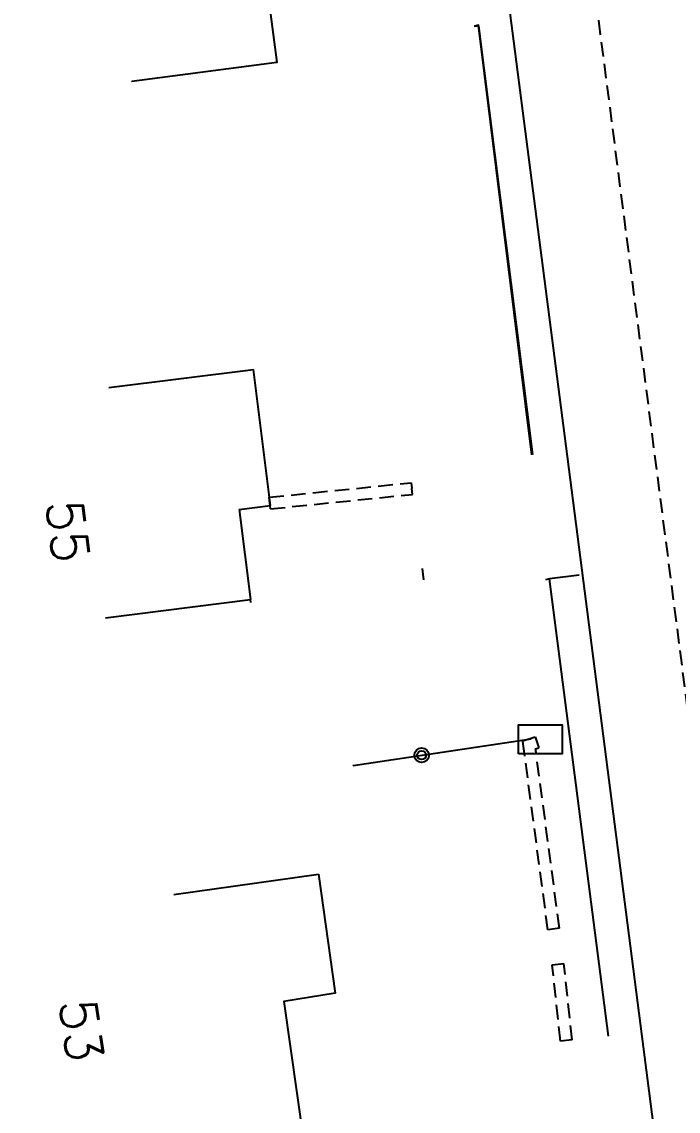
# Model space of a CAD drawing. Header units: millimetres. Extents: x 135000 to 136000, y 129211 to 130000.
# Drawn here: x 135189.83 to 135212.31, y 129445.81 to 129483.09 of the extents above; entities that cross this region are included whole.
import ezdxf
from ezdxf.enums import TextEntityAlignment as Align

# ---------------------------------------------------------------- set-up
doc = ezdxf.new("R2010")
doc.units = ezdxf.units.MM
doc.linetypes.add('DASHED', pattern=[0.75, 0.5, -0.25])
doc.layers.get('0').update_dxf_attribs({"linetype": 'CONTINUOUS'})
for name, color, linetype in [('W0001', 6, 'DASHED'), ('W0008', 7, 'CONTINUOUS'), ('W0100', 7, 'CONTINUOUS'), ('W0105', 7, 'CONTINUOUS'), ('W0112', 1, 'DASHED'), ('W0322', 7, 'CONTINUOUS'), ('W0991', 7, 'CONTINUOUS'), ('W1471', 7, 'CONTINUOUS')]:
    doc.layers.add(name, color=color, linetype=linetype)
doc.styles.get("Standard").update_dxf_attribs({"font": 'romans.shx', "width": 0.85})

# ---------------------------------------------------------------- blocks, each defined once
blk = doc.blocks.new('T1471')
at = {"color": 0, "linetype": 'Continuous', "flags": 128}
blk.add_lwpolyline([(-0.75, -0.5), (-0.75, 0.5), (0.75, 0.5), (0.75, -0.5), (-0.75, -0.5)], dxfattribs=at)
blk = doc.blocks.new('t322o')
at = {"color": 0, "linetype": 'Continuous'}
for radius in [0.25, 0.15]:
    blk.add_circle((0, 0), radius, dxfattribs=at)

msp = doc.modelspace()

# ---------------------------------------------------------------- linework, layer by layer
at = {"layer": 'W0001'}
msp.add_lwpolyline([(135220.567, 129398.396), (135218.354, 129415.502), (135215.514, 129437.278), (135212.923, 129457.352), (135208.88, 129488.64), (135205.442, 129515.416), (135199.672, 129560.064), (135196.676, 129583.09), (135193.406, 129608.794), (135191.632, 129622.506), (135189.205, 129641.248), (135186.806, 129659.892), (135185.058, 129672.972), (135183.626, 129680.966), (135179.998, 129694.103), (135176.046, 129704.136), (135172.23, 129711.887), (135168.039, 129719.06), (135161.21, 129729.675), (135147.138, 129751.41)], dxfattribs=at)
at = {"layer": 'W0008'}
msp.add_lwpolyline([(135167.826, 129588.903), (135183.955, 129591.004), (135185.769, 129590.982), (135187.473, 129590.614), (135188.937, 129590.009), (135190.402, 129589.004), (135191.616, 129587.8), (135192.43, 129586.56), (135193.185, 129585.117), (135193.764, 129582.515), (135197.911, 129550.418), (135198.604, 129544.823), (135200.746, 129528.389), (135204.597, 129498.608), (135205.23, 129493.557), (135208.463, 129468.57), (135211.601, 129444.204), (135212.079, 129440.55), (135214.805, 129419.533), (135217.588, 129398.049)], dxfattribs=at)
at = {"layer": 'W0100'}
for p, q in [((135192.809, 129470.568), (135197.77, 129471.19)), ((135198.354, 129466.529), (135197.77, 129471.19)), ((135197.274, 129466.394), (135198.354, 129466.529)), ((135197.274, 129466.394), (135197.66, 129463.313)), ((135192.699, 129462.691), (135197.66, 129463.313)), ((135195.042, 129453.226), (135199.994, 129453.914))]:
    msp.add_line(p, q, dxfattribs=at)
for points in [[(135197.074, 129493.118), (135198.564, 129481.688), (135193.605, 129481.042), (135193.605, 129481.042), (135193.605, 129481.042), (135193.605, 129481.042), (135193.605, 129481.042), (135193.605, 129481.042), (135193.605, 129481.042), (135193.605, 129481.042), (135193.605, 129481.042), (135193.605, 129481.042), (135193.605, 129481.042), (135193.605, 129481.042), (135193.605, 129481.042), (135193.605, 129481.042), (135193.605, 129481.042), (135193.605, 129481.042), (135193.605, 129481.042), (135193.605, 129481.042), (135193.605, 129481.042), (135193.605, 129481.042), (135193.605, 129481.042), (135193.605, 129481.042), (135193.605, 129481.042), (135193.605, 129481.042), (135193.605, 129481.042), (135193.605, 129481.042), (135193.605, 129481.042), (135193.605, 129481.042), (135193.605, 129481.042), (135193.605, 129481.042), (135193.605, 129481.042), (135193.605, 129481.042), (135193.605, 129481.042), (135193.605, 129481.042), (135193.605, 129481.042), (135193.605, 129481.042), (135193.605, 129481.042), (135193.605, 129481.042), (135193.605, 129481.042), (135193.605, 129481.042), (135193.605, 129481.042), (135193.605, 129481.042), (135193.605, 129481.042), (135193.605, 129481.042), (135193.605, 129481.042), (135193.605, 129481.042), (135193.605, 129481.042), (135193.605, 129481.042), (135193.605, 129481.042), (135193.605, 129481.042), (135193.605, 129481.042), (135193.605, 129481.042), (135193.605, 129481.042), (135193.605, 129481.042), (135193.605, 129481.042), (135193.605, 129481.042), (135193.605, 129481.042), (135193.605, 129481.042), (135193.605, 129481.042), (135193.605, 129481.042), (135193.605, 129481.042), (135193.605, 129481.042), (135193.605, 129481.042), (135193.605, 129481.042), (135193.605, 129481.042), (135193.605, 129481.042), (135193.605, 129481.042), (135193.605, 129481.042), (135193.605, 129481.042), (135193.605, 129481.042), (135193.605, 129481.042), (135193.605, 129481.042), (135193.605, 129481.042), (135193.605, 129481.042), (135193.605, 129481.042), (135193.605, 129481.042), (135193.605, 129481.042), (135193.605, 129481.042), (135193.605, 129481.042), (135193.605, 129481.042), (135193.605, 129481.042), (135193.605, 129481.042), (135193.605, 129481.042), (135193.605, 129481.042), (135193.605, 129481.042), (135193.605, 129481.042), (135193.605, 129481.042), (135193.605, 129481.042), (135193.605, 129481.042), (135193.605, 129481.042), (135193.605, 129481.042), (135193.605, 129481.042), (135193.605, 129481.042), (135193.605, 129481.042), (135193.605, 129481.042), (135193.605, 129481.042), (135193.605, 129481.042), (135193.605, 129481.042), (135193.605, 129481.042), (135193.605, 129481.042), (135193.605, 129481.042), (135193.605, 129481.042), (135193.605, 129481.042), (135193.605, 129481.042), (135193.605, 129481.042), (135193.605, 129481.042), (135193.605, 129481.042), (135193.605, 129481.042), (135193.605, 129481.042), (135193.605, 129481.042), (135193.605, 129481.042), (135193.605, 129481.042), (135193.605, 129481.042), (135193.605, 129481.042), (135193.605, 129481.042), (135193.605, 129481.042), (135193.605, 129481.042)], [(135199.994, 129453.914), (135200.559, 129449.847), (135198.805, 129449.564), (135199.918, 129441.756)]]:
    msp.add_lwpolyline(points, dxfattribs=at)
at = {"layer": 'W0105'}
msp.add_line((135208.915, 129464.149), (135207.907, 129464.023), dxfattribs=at)
for points in [[(135205.326, 129482.936), (135205.476, 129482.947), (135207.318, 129468.281)], [(135207.302, 129468.267), (135205.476, 129482.976), (135205.347, 129482.934)], [(135209.928, 129448.372), (135207.907, 129464.023), (135207.771, 129463.995)]]:
    msp.add_lwpolyline(points, dxfattribs=at)
at = {"layer": 'W0112'}
for p, q in [((135203.604, 129463.985), (135203.552, 129464.381)), ((135197.672, 129463.22), (135197.66, 129463.313))]:
    msp.add_line(p, q, dxfattribs=at)
for points in [[(135198.35, 129466.418), (135198.309, 129466.816), (135203.172, 129467.314), (135203.193, 129467.115), (135203.193, 129467.115), (135203.193, 129467.115), (135203.193, 129467.115), (135203.193, 129467.115), (135203.193, 129467.115), (135203.193, 129467.115), (135203.193, 129467.115), (135203.193, 129467.115), (135203.193, 129467.115), (135203.193, 129467.115), (135203.193, 129467.115), (135203.193, 129467.115), (135203.193, 129467.115), (135203.193, 129467.115), (135203.193, 129467.115), (135203.193, 129467.115), (135203.193, 129467.115), (135203.193, 129467.115), (135203.193, 129467.115), (135203.193, 129467.115), (135203.193, 129467.115), (135203.193, 129467.115), (135203.193, 129467.115), (135203.193, 129467.115), (135203.193, 129467.115), (135203.193, 129467.115), (135203.193, 129467.115), (135203.193, 129467.115), (135203.193, 129467.115), (135203.193, 129467.115), (135203.193, 129467.115), (135203.193, 129467.115), (135203.193, 129467.115), (135203.193, 129467.115), (135203.193, 129467.115), (135203.193, 129467.115), (135203.193, 129467.115), (135203.193, 129467.115), (135203.193, 129467.115), (135203.193, 129467.115), (135203.193, 129467.115), (135203.193, 129467.115), (135203.193, 129467.115), (135203.193, 129467.115), (135203.193, 129467.115), (135203.193, 129467.115), (135203.193, 129467.115), (135203.193, 129467.115), (135203.193, 129467.115), (135203.193, 129467.115), (135203.193, 129467.115), (135203.193, 129467.115), (135203.193, 129467.115), (135203.193, 129467.115), (135203.193, 129467.115), (135203.193, 129467.115), (135203.193, 129467.115), (135203.193, 129467.115), (135203.193, 129467.115), (135203.193, 129467.115), (135203.193, 129467.115), (135203.193, 129467.115), (135203.193, 129467.115), (135203.193, 129467.115), (135203.193, 129467.115), (135203.193, 129467.115), (135203.193, 129467.115), (135203.193, 129467.115), (135203.193, 129467.115), (135203.193, 129467.115), (135203.193, 129467.115), (135203.193, 129467.115), (135203.193, 129467.115), (135203.193, 129467.115), (135203.193, 129467.115), (135203.193, 129467.115), (135203.193, 129467.115), (135203.193, 129467.115), (135203.193, 129467.115), (135203.193, 129467.115), (135203.193, 129467.115), (135203.193, 129467.115), (135203.193, 129467.115), (135203.193, 129467.115), (135203.193, 129467.115), (135203.193, 129467.115), (135203.193, 129467.115), (135203.193, 129467.115), (135203.193, 129467.115), (135203.193, 129467.115), (135203.193, 129467.115), (135203.193, 129467.115), (135203.193, 129467.115), (135203.193, 129467.115), (135203.193, 129467.115), (135203.193, 129467.115), (135203.193, 129467.115), (135203.193, 129467.115), (135203.193, 129467.115), (135203.193, 129467.115), (135203.193, 129467.115), (135203.193, 129467.115), (135203.193, 129467.115), (135203.193, 129467.115), (135203.193, 129467.115), (135203.193, 129467.115), (135203.193, 129467.115), (135203.193, 129467.115), (135203.193, 129467.115), (135203.193, 129467.115), (135203.193, 129467.115), (135203.193, 129467.115), (135203.193, 129467.115), (135203.193, 129467.115), (135203.193, 129467.115), (135203.193, 129467.115)], [(135198.35, 129466.418), (135203.213, 129466.916), (135203.193, 129467.115), (135203.193, 129467.115), (135203.193, 129467.115), (135203.193, 129467.115), (135203.193, 129467.115), (135203.193, 129467.115), (135203.193, 129467.115), (135203.193, 129467.115), (135203.193, 129467.115), (135203.193, 129467.115), (135203.193, 129467.115), (135203.193, 129467.115), (135203.193, 129467.115), (135203.193, 129467.115), (135203.193, 129467.115), (135203.193, 129467.115), (135203.193, 129467.115), (135203.193, 129467.115), (135203.193, 129467.115), (135203.193, 129467.115), (135203.193, 129467.115), (135203.193, 129467.115), (135203.193, 129467.115), (135203.193, 129467.115), (135203.193, 129467.115), (135203.193, 129467.115), (135203.193, 129467.115), (135203.193, 129467.115), (135203.193, 129467.115), (135203.193, 129467.115), (135203.193, 129467.115), (135203.193, 129467.115), (135203.193, 129467.115), (135203.193, 129467.115), (135203.193, 129467.115), (135203.193, 129467.115), (135203.193, 129467.115), (135203.193, 129467.115), (135203.193, 129467.115), (135203.193, 129467.115), (135203.193, 129467.115), (135203.193, 129467.115), (135203.193, 129467.115), (135203.193, 129467.115), (135203.193, 129467.115), (135203.193, 129467.115), (135203.193, 129467.115), (135203.193, 129467.115), (135203.193, 129467.115), (135203.193, 129467.115), (135203.193, 129467.115), (135203.193, 129467.115), (135203.193, 129467.115), (135203.193, 129467.115), (135203.193, 129467.115), (135203.193, 129467.115), (135203.193, 129467.115), (135203.193, 129467.115), (135203.193, 129467.115), (135203.193, 129467.115), (135203.193, 129467.115), (135203.193, 129467.115), (135203.193, 129467.115), (135203.193, 129467.115), (135203.193, 129467.115), (135203.193, 129467.115), (135203.193, 129467.115), (135203.193, 129467.115), (135203.193, 129467.115), (135203.193, 129467.115), (135203.193, 129467.115), (135203.193, 129467.115), (135203.193, 129467.115), (135203.193, 129467.115), (135203.193, 129467.115), (135203.193, 129467.115), (135203.193, 129467.115), (135203.193, 129467.115), (135203.193, 129467.115), (135203.193, 129467.115), (135203.193, 129467.115), (135203.193, 129467.115), (135203.193, 129467.115), (135203.193, 129467.115), (135203.193, 129467.115), (135203.193, 129467.115), (135203.193, 129467.115), (135203.193, 129467.115), (135203.193, 129467.115), (135203.193, 129467.115), (135203.193, 129467.115), (135203.193, 129467.115), (135203.193, 129467.115), (135203.193, 129467.115), (135203.193, 129467.115), (135203.193, 129467.115), (135203.193, 129467.115), (135203.193, 129467.115), (135203.193, 129467.115), (135203.193, 129467.115), (135203.193, 129467.115), (135203.193, 129467.115), (135203.193, 129467.115), (135203.193, 129467.115), (135203.193, 129467.115), (135203.193, 129467.115), (135203.193, 129467.115), (135203.193, 129467.115), (135203.193, 129467.115), (135203.193, 129467.115), (135203.193, 129467.115), (135203.193, 129467.115), (135203.193, 129467.115), (135203.193, 129467.115), (135203.193, 129467.115), (135203.193, 129467.115), (135203.193, 129467.115), (135203.193, 129467.115)], [(135208.245, 129452.067), (135207.849, 129452.014), (135206.988, 129458.48), (135207.416, 129458.621), (135207.541, 129458.241), (135207.541, 129458.241), (135207.541, 129458.241), (135207.541, 129458.241), (135207.541, 129458.241), (135207.541, 129458.241), (135207.541, 129458.241), (135207.541, 129458.241), (135207.541, 129458.241), (135207.541, 129458.241), (135207.541, 129458.241), (135207.541, 129458.241), (135207.541, 129458.241), (135207.541, 129458.241), (135207.541, 129458.241), (135207.541, 129458.241), (135207.541, 129458.241), (135207.541, 129458.241), (135207.541, 129458.241), (135207.541, 129458.241), (135207.541, 129458.241), (135207.541, 129458.241), (135207.541, 129458.241), (135207.541, 129458.241), (135207.541, 129458.241), (135207.541, 129458.241), (135207.541, 129458.241), (135207.541, 129458.241), (135207.541, 129458.241), (135207.541, 129458.241), (135207.541, 129458.241), (135207.541, 129458.241), (135207.541, 129458.241), (135207.541, 129458.241), (135207.541, 129458.241), (135207.541, 129458.241), (135207.541, 129458.241), (135207.541, 129458.241), (135207.541, 129458.241), (135207.541, 129458.241), (135207.541, 129458.241), (135207.541, 129458.241), (135207.541, 129458.241), (135207.541, 129458.241), (135207.541, 129458.241), (135207.541, 129458.241), (135207.541, 129458.241), (135207.541, 129458.241), (135207.541, 129458.241), (135207.541, 129458.241), (135207.541, 129458.241), (135207.541, 129458.241), (135207.541, 129458.241), (135207.541, 129458.241), (135207.541, 129458.241), (135207.541, 129458.241), (135207.541, 129458.241), (135207.541, 129458.241), (135207.541, 129458.241), (135207.541, 129458.241), (135207.541, 129458.241), (135207.541, 129458.241), (135207.541, 129458.241), (135207.541, 129458.241), (135207.541, 129458.241), (135207.541, 129458.241), (135207.541, 129458.241), (135207.541, 129458.241), (135207.541, 129458.241), (135207.541, 129458.241), (135207.541, 129458.241), (135207.541, 129458.241), (135207.541, 129458.241), (135207.541, 129458.241), (135207.541, 129458.241), (135207.541, 129458.241), (135207.541, 129458.241), (135207.541, 129458.241), (135207.541, 129458.241), (135207.541, 129458.241), (135207.541, 129458.241), (135207.541, 129458.241), (135207.541, 129458.241), (135207.541, 129458.241), (135207.541, 129458.241), (135207.541, 129458.241), (135207.541, 129458.241), (135207.541, 129458.241), (135207.541, 129458.241), (135207.541, 129458.241), (135207.541, 129458.241), (135207.541, 129458.241), (135207.541, 129458.241), (135207.541, 129458.241), (135207.541, 129458.241), (135207.541, 129458.241), (135207.541, 129458.241), (135207.541, 129458.241), (135207.541, 129458.241), (135207.541, 129458.241), (135207.541, 129458.241), (135207.541, 129458.241), (135207.541, 129458.241), (135207.541, 129458.241), (135207.541, 129458.241), (135207.541, 129458.241), (135207.541, 129458.241), (135207.541, 129458.241), (135207.541, 129458.241), (135207.541, 129458.241), (135207.541, 129458.241), (135207.541, 129458.241), (135207.541, 129458.241), (135207.541, 129458.241), (135207.541, 129458.241), (135207.541, 129458.241)], [(135208.245, 129452.067), (135207.428, 129458.204), (135207.541, 129458.241), (135207.541, 129458.241), (135207.541, 129458.241), (135207.541, 129458.241), (135207.541, 129458.241), (135207.541, 129458.241), (135207.541, 129458.241), (135207.541, 129458.241), (135207.541, 129458.241), (135207.541, 129458.241), (135207.541, 129458.241), (135207.541, 129458.241), (135207.541, 129458.241), (135207.541, 129458.241), (135207.541, 129458.241), (135207.541, 129458.241), (135207.541, 129458.241), (135207.541, 129458.241), (135207.541, 129458.241), (135207.541, 129458.241), (135207.541, 129458.241), (135207.541, 129458.241), (135207.541, 129458.241), (135207.541, 129458.241), (135207.541, 129458.241), (135207.541, 129458.241), (135207.541, 129458.241), (135207.541, 129458.241), (135207.541, 129458.241), (135207.541, 129458.241), (135207.541, 129458.241), (135207.541, 129458.241), (135207.541, 129458.241), (135207.541, 129458.241), (135207.541, 129458.241), (135207.541, 129458.241), (135207.541, 129458.241), (135207.541, 129458.241), (135207.541, 129458.241), (135207.541, 129458.241), (135207.541, 129458.241), (135207.541, 129458.241), (135207.541, 129458.241), (135207.541, 129458.241), (135207.541, 129458.241), (135207.541, 129458.241), (135207.541, 129458.241), (135207.541, 129458.241), (135207.541, 129458.241), (135207.541, 129458.241), (135207.541, 129458.241), (135207.541, 129458.241), (135207.541, 129458.241), (135207.541, 129458.241), (135207.541, 129458.241), (135207.541, 129458.241), (135207.541, 129458.241), (135207.541, 129458.241), (135207.541, 129458.241), (135207.541, 129458.241), (135207.541, 129458.241), (135207.541, 129458.241), (135207.541, 129458.241), (135207.541, 129458.241), (135207.541, 129458.241), (135207.541, 129458.241), (135207.541, 129458.241), (135207.541, 129458.241), (135207.541, 129458.241), (135207.541, 129458.241), (135207.541, 129458.241), (135207.541, 129458.241), (135207.541, 129458.241), (135207.541, 129458.241), (135207.541, 129458.241), (135207.541, 129458.241), (135207.541, 129458.241), (135207.541, 129458.241), (135207.541, 129458.241), (135207.541, 129458.241), (135207.541, 129458.241), (135207.541, 129458.241), (135207.541, 129458.241), (135207.541, 129458.241), (135207.541, 129458.241), (135207.541, 129458.241), (135207.541, 129458.241), (135207.541, 129458.241), (135207.541, 129458.241), (135207.541, 129458.241), (135207.541, 129458.241), (135207.541, 129458.241), (135207.541, 129458.241), (135207.541, 129458.241), (135207.541, 129458.241), (135207.541, 129458.241), (135207.541, 129458.241), (135207.541, 129458.241), (135207.541, 129458.241), (135207.541, 129458.241), (135207.541, 129458.241), (135207.541, 129458.241), (135207.541, 129458.241), (135207.541, 129458.241), (135207.541, 129458.241), (135207.541, 129458.241), (135207.541, 129458.241), (135207.541, 129458.241), (135207.541, 129458.241), (135207.541, 129458.241), (135207.541, 129458.241), (135207.541, 129458.241), (135207.541, 129458.241), (135207.541, 129458.241), (135207.541, 129458.241), (135207.541, 129458.241), (135207.541, 129458.241), (135207.541, 129458.241)], [(135208.677, 129448.248), (135208.279, 129448.205), (135207.999, 129450.82), (135208.397, 129450.863), (135208.397, 129450.863), (135208.397, 129450.863), (135208.397, 129450.863), (135208.397, 129450.863), (135208.397, 129450.863), (135208.397, 129450.863), (135208.397, 129450.863), (135208.397, 129450.863), (135208.397, 129450.863), (135208.397, 129450.863), (135208.397, 129450.863), (135208.397, 129450.863), (135208.397, 129450.863), (135208.397, 129450.863), (135208.397, 129450.863), (135208.397, 129450.863), (135208.397, 129450.863), (135208.397, 129450.863), (135208.397, 129450.863), (135208.397, 129450.863), (135208.397, 129450.863), (135208.397, 129450.863), (135208.397, 129450.863), (135208.397, 129450.863), (135208.397, 129450.863), (135208.397, 129450.863), (135208.397, 129450.863), (135208.397, 129450.863), (135208.397, 129450.863), (135208.397, 129450.863), (135208.397, 129450.863), (135208.397, 129450.863), (135208.397, 129450.863), (135208.397, 129450.863), (135208.397, 129450.863), (135208.397, 129450.863), (135208.397, 129450.863), (135208.397, 129450.863), (135208.397, 129450.863), (135208.397, 129450.863), (135208.397, 129450.863), (135208.397, 129450.863), (135208.397, 129450.863), (135208.397, 129450.863), (135208.397, 129450.863), (135208.397, 129450.863), (135208.397, 129450.863), (135208.397, 129450.863), (135208.397, 129450.863), (135208.397, 129450.863), (135208.397, 129450.863), (135208.397, 129450.863), (135208.397, 129450.863), (135208.397, 129450.863), (135208.397, 129450.863), (135208.397, 129450.863), (135208.397, 129450.863), (135208.397, 129450.863), (135208.397, 129450.863), (135208.397, 129450.863), (135208.397, 129450.863), (135208.397, 129450.863), (135208.397, 129450.863), (135208.397, 129450.863), (135208.397, 129450.863), (135208.397, 129450.863), (135208.397, 129450.863), (135208.397, 129450.863), (135208.397, 129450.863), (135208.397, 129450.863), (135208.397, 129450.863), (135208.397, 129450.863), (135208.397, 129450.863), (135208.397, 129450.863), (135208.397, 129450.863), (135208.397, 129450.863), (135208.397, 129450.863), (135208.397, 129450.863), (135208.397, 129450.863), (135208.397, 129450.863), (135208.397, 129450.863), (135208.397, 129450.863), (135208.397, 129450.863), (135208.397, 129450.863), (135208.397, 129450.863), (135208.397, 129450.863), (135208.397, 129450.863), (135208.397, 129450.863), (135208.397, 129450.863), (135208.397, 129450.863), (135208.397, 129450.863), (135208.397, 129450.863), (135208.397, 129450.863), (135208.397, 129450.863), (135208.397, 129450.863), (135208.397, 129450.863), (135208.397, 129450.863), (135208.397, 129450.863), (135208.397, 129450.863), (135208.397, 129450.863), (135208.397, 129450.863), (135208.397, 129450.863), (135208.397, 129450.863), (135208.397, 129450.863), (135208.397, 129450.863), (135208.397, 129450.863), (135208.397, 129450.863), (135208.397, 129450.863), (135208.397, 129450.863), (135208.397, 129450.863), (135208.397, 129450.863), (135208.397, 129450.863), (135208.397, 129450.863), (135208.397, 129450.863), (135208.397, 129450.863), (135208.397, 129450.863)], [(135208.677, 129448.248), (135208.397, 129450.863), (135208.397, 129450.863), (135208.397, 129450.863), (135208.397, 129450.863), (135208.397, 129450.863), (135208.397, 129450.863), (135208.397, 129450.863), (135208.397, 129450.863), (135208.397, 129450.863), (135208.397, 129450.863), (135208.397, 129450.863), (135208.397, 129450.863), (135208.397, 129450.863), (135208.397, 129450.863), (135208.397, 129450.863), (135208.397, 129450.863), (135208.397, 129450.863), (135208.397, 129450.863), (135208.397, 129450.863), (135208.397, 129450.863), (135208.397, 129450.863), (135208.397, 129450.863), (135208.397, 129450.863), (135208.397, 129450.863), (135208.397, 129450.863), (135208.397, 129450.863), (135208.397, 129450.863), (135208.397, 129450.863), (135208.397, 129450.863), (135208.397, 129450.863), (135208.397, 129450.863), (135208.397, 129450.863), (135208.397, 129450.863), (135208.397, 129450.863), (135208.397, 129450.863), (135208.397, 129450.863), (135208.397, 129450.863), (135208.397, 129450.863), (135208.397, 129450.863), (135208.397, 129450.863), (135208.397, 129450.863), (135208.397, 129450.863), (135208.397, 129450.863), (135208.397, 129450.863), (135208.397, 129450.863), (135208.397, 129450.863), (135208.397, 129450.863), (135208.397, 129450.863), (135208.397, 129450.863), (135208.397, 129450.863), (135208.397, 129450.863), (135208.397, 129450.863), (135208.397, 129450.863), (135208.397, 129450.863), (135208.397, 129450.863), (135208.397, 129450.863), (135208.397, 129450.863), (135208.397, 129450.863), (135208.397, 129450.863), (135208.397, 129450.863), (135208.397, 129450.863), (135208.397, 129450.863), (135208.397, 129450.863), (135208.397, 129450.863), (135208.397, 129450.863), (135208.397, 129450.863), (135208.397, 129450.863), (135208.397, 129450.863), (135208.397, 129450.863), (135208.397, 129450.863), (135208.397, 129450.863), (135208.397, 129450.863), (135208.397, 129450.863), (135208.397, 129450.863), (135208.397, 129450.863), (135208.397, 129450.863), (135208.397, 129450.863), (135208.397, 129450.863), (135208.397, 129450.863), (135208.397, 129450.863), (135208.397, 129450.863), (135208.397, 129450.863), (135208.397, 129450.863), (135208.397, 129450.863), (135208.397, 129450.863), (135208.397, 129450.863), (135208.397, 129450.863), (135208.397, 129450.863), (135208.397, 129450.863), (135208.397, 129450.863), (135208.397, 129450.863), (135208.397, 129450.863), (135208.397, 129450.863), (135208.397, 129450.863), (135208.397, 129450.863), (135208.397, 129450.863), (135208.397, 129450.863), (135208.397, 129450.863), (135208.397, 129450.863), (135208.397, 129450.863), (135208.397, 129450.863), (135208.397, 129450.863), (135208.397, 129450.863), (135208.397, 129450.863), (135208.397, 129450.863), (135208.397, 129450.863), (135208.397, 129450.863), (135208.397, 129450.863), (135208.397, 129450.863), (135208.397, 129450.863), (135208.397, 129450.863), (135208.397, 129450.863), (135208.397, 129450.863), (135208.397, 129450.863), (135208.397, 129450.863), (135208.397, 129450.863), (135208.397, 129450.863), (135208.397, 129450.863), (135208.397, 129450.863)]]:
    msp.add_lwpolyline(points, dxfattribs=at)
at = {"layer": 'W0322'}
for points in [[(135201.176, 129457.639), (135201.176, 129457.639), (135201.176, 129457.639), (135201.176, 129457.639), (135201.176, 129457.639), (135201.176, 129457.639), (135201.176, 129457.639), (135201.176, 129457.639), (135201.176, 129457.639), (135201.176, 129457.639), (135201.176, 129457.639), (135201.176, 129457.639), (135201.176, 129457.639), (135201.176, 129457.639), (135201.176, 129457.639), (135201.176, 129457.639), (135201.176, 129457.639), (135201.176, 129457.639), (135201.176, 129457.639), (135207.279, 129458.545)], [(135201.176, 129457.639), (135201.176, 129457.639), (135201.176, 129457.639), (135201.176, 129457.639), (135201.176, 129457.639), (135201.176, 129457.639), (135201.176, 129457.639), (135201.176, 129457.639), (135201.176, 129457.639), (135201.176, 129457.639), (135201.176, 129457.639), (135201.176, 129457.639), (135201.176, 129457.639), (135201.176, 129457.639), (135201.176, 129457.639), (135201.176, 129457.639), (135201.176, 129457.639), (135201.176, 129457.639), (135201.176, 129457.639), (135201.176, 129457.639), (135201.176, 129457.639), (135201.176, 129457.639), (135201.176, 129457.639), (135201.176, 129457.639), (135201.176, 129457.639), (135201.176, 129457.639), (135201.176, 129457.639), (135201.176, 129457.639), (135201.176, 129457.639), (135201.176, 129457.639), (135201.176, 129457.639), (135201.176, 129457.639), (135201.176, 129457.639), (135201.176, 129457.639), (135201.176, 129457.639), (135201.176, 129457.639), (135201.176, 129457.639), (135201.176, 129457.639), (135201.176, 129457.639), (135201.176, 129457.639), (135201.176, 129457.639), (135201.176, 129457.639), (135201.176, 129457.639), (135201.176, 129457.639), (135201.176, 129457.639), (135201.176, 129457.639), (135201.176, 129457.639), (135201.176, 129457.639), (135201.176, 129457.639), (135201.176, 129457.639), (135201.176, 129457.639), (135201.176, 129457.639), (135201.176, 129457.639), (135201.176, 129457.639), (135201.176, 129457.639), (135201.176, 129457.639), (135201.176, 129457.639), (135201.176, 129457.639), (135201.176, 129457.639), (135201.176, 129457.639), (135201.176, 129457.639), (135201.176, 129457.639), (135201.176, 129457.639), (135201.176, 129457.639), (135201.176, 129457.639), (135201.176, 129457.639), (135201.176, 129457.639), (135201.176, 129457.639), (135201.176, 129457.639), (135201.176, 129457.639), (135201.176, 129457.639), (135201.176, 129457.639), (135201.176, 129457.639), (135201.176, 129457.639), (135201.176, 129457.639), (135201.176, 129457.639), (135201.176, 129457.639), (135201.176, 129457.639), (135201.176, 129457.639), (135201.176, 129457.639), (135201.176, 129457.639), (135201.176, 129457.639), (135201.176, 129457.639), (135201.176, 129457.639), (135201.176, 129457.639), (135201.176, 129457.639), (135201.176, 129457.639), (135201.176, 129457.639), (135201.176, 129457.639), (135201.176, 129457.639), (135201.176, 129457.639), (135201.176, 129457.639), (135201.176, 129457.639), (135201.176, 129457.639), (135201.176, 129457.639), (135201.176, 129457.639), (135201.176, 129457.639), (135201.176, 129457.639), (135201.176, 129457.639), (135201.176, 129457.639), (135201.176, 129457.639)]]:
    msp.add_lwpolyline(points, dxfattribs=at)

# ---------------------------------------------------------------- block references
at = {"layer": 'W0322', "rotation": 8.44395792698424}
msp.add_blockref('t322o', (135203.525, 129457.988), dxfattribs=at)
at = {"layer": 'W1471'}
msp.add_blockref('T1471', (135207.591, 129458.534), dxfattribs=at)

# ---------------------------------------------------------------- texts
at = {"layer": 'W0991'}
for s, rotation, p in [('55', 277.1417, (135191.408, 129465.658)), ('53', 278.1126, (135191.875, 129448.576))]:
    msp.add_text(s, height=1.25, rotation=rotation, dxfattribs=at).set_placement(p, align=Align.MIDDLE)

doc.saveas('drawing.dxf')
